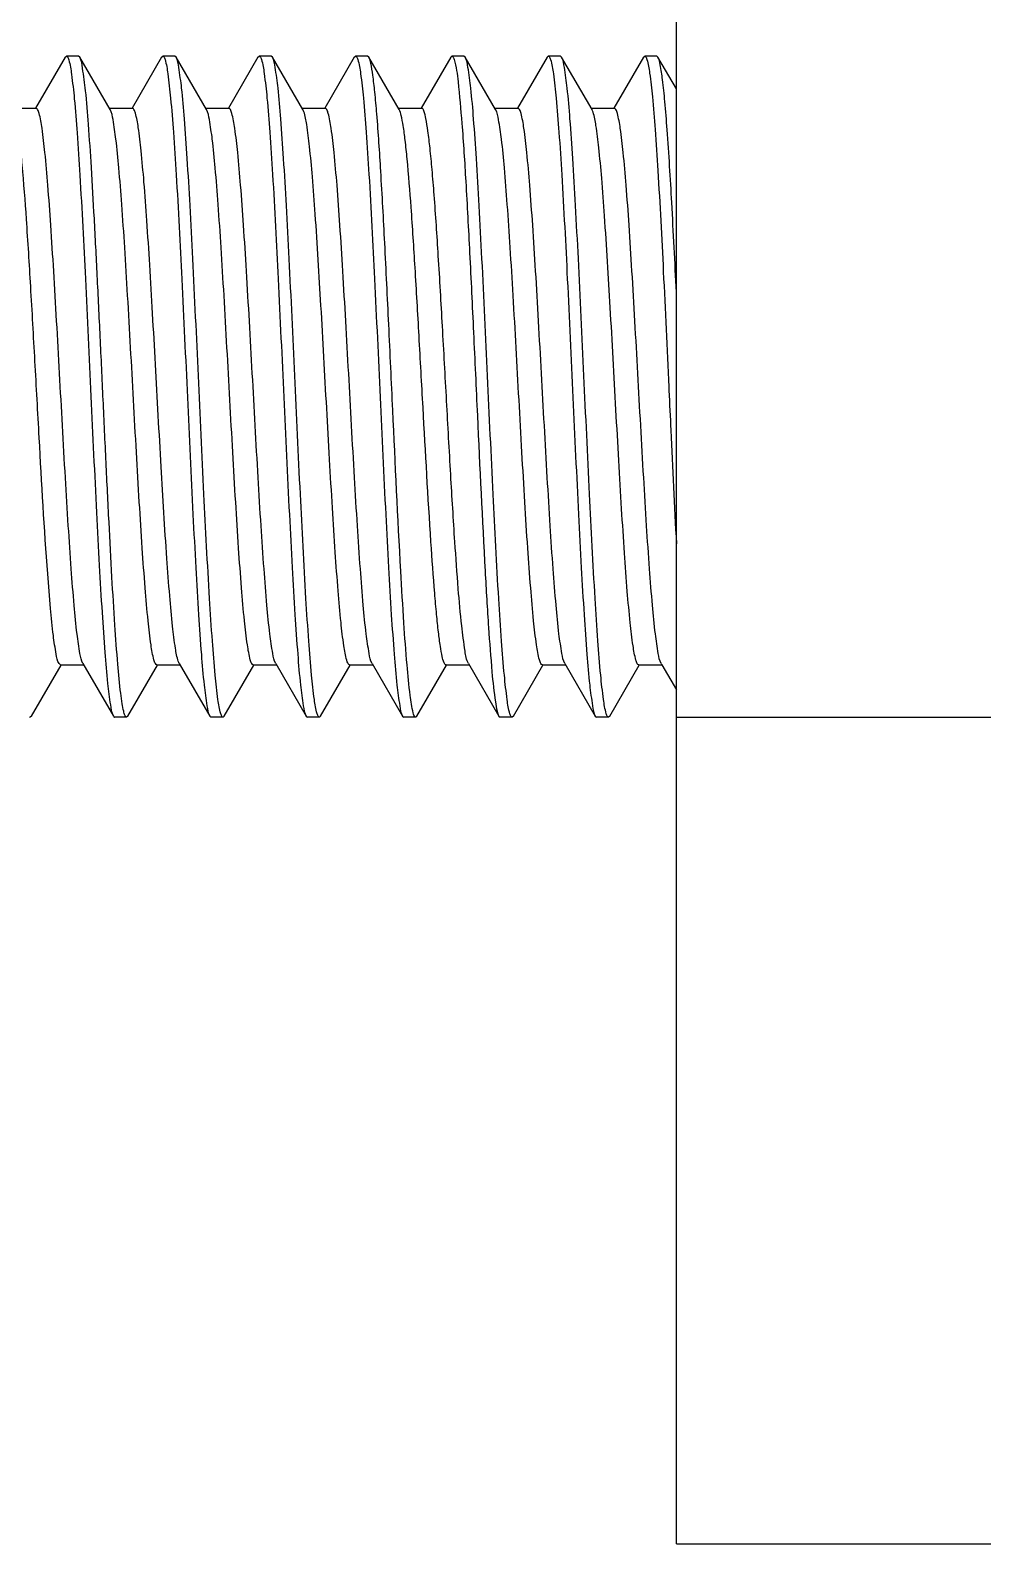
# Model space of a CAD drawing. Extents: x 1382187 to 1725648, y 860327 to 1571294.
# Drawn here: x 1527869.7 to 1528070.5, y 1246480.9 to 1246799.9 of the extents above; entities that cross this region are included whole.
import ezdxf

# ---------------------------------------------------------------- set-up
doc = ezdxf.new("R2010")
doc.units = 0
doc.header["$LTSCALE"] = 1000
doc.header["$MEASUREMENT"] = 0

msp = doc.modelspace()

# ---------------------------------------------------------------- linework, layer by layer
at = {"linetype": 'Continuous'}
for p, q in [((1528005.93, 1246480.85), (1528005.93, 1246936.54)), ((1527877.02, 1246794.26), (1527870.79, 1246783.52)), ((1527877.02, 1246794.26), (1527877.28, 1246794.48)), ((1527879.82, 1246794.48), (1527877.28, 1246794.48)), ((1527879.82, 1246794.48), (1527877.28, 1246794.48)), ((1527877.28, 1246794.48), (1527877.31, 1246794.48)), ((1527880.08, 1246794.26), (1527879.82, 1246794.48)), ((1527886.5, 1246783.18), (1527880.08, 1246794.26)), ((1527897.34, 1246794.26), (1527891.12, 1246783.52)), ((1527897.34, 1246794.26), (1527897.6, 1246794.48)), ((1527900.14, 1246794.48), (1527897.6, 1246794.48)), ((1527900.14, 1246794.48), (1527897.6, 1246794.48)), ((1527897.6, 1246794.48), (1527897.64, 1246794.48)), ((1527900.4, 1246794.26), (1527900.14, 1246794.48)), ((1527906.82, 1246783.18), (1527900.4, 1246794.26)), ((1527917.67, 1246794.26), (1527911.44, 1246783.52)), ((1527917.67, 1246794.26), (1527917.93, 1246794.48)), ((1527920.47, 1246794.48), (1527917.93, 1246794.48)), ((1527920.47, 1246794.48), (1527917.93, 1246794.48)), ((1527917.93, 1246794.48), (1527917.97, 1246794.48)), ((1527920.73, 1246794.26), (1527920.47, 1246794.48)), ((1527927.15, 1246783.18), (1527920.73, 1246794.26)), ((1527938, 1246794.26), (1527931.77, 1246783.52)), ((1527938, 1246794.26), (1527938.26, 1246794.48)), ((1527940.8, 1246794.48), (1527938.26, 1246794.48)), ((1527940.8, 1246794.48), (1527938.26, 1246794.48)), ((1527938.26, 1246794.48), (1527938.3, 1246794.48)), ((1527941.06, 1246794.26), (1527940.8, 1246794.48)), ((1527947.48, 1246783.18), (1527941.06, 1246794.26)), ((1527958.33, 1246794.26), (1527952.1, 1246783.52)), ((1527958.33, 1246794.26), (1527958.59, 1246794.48)), ((1527961.13, 1246794.48), (1527958.59, 1246794.48)), ((1527961.13, 1246794.48), (1527958.59, 1246794.48)), ((1527958.59, 1246794.48), (1527958.63, 1246794.48)), ((1527961.39, 1246794.26), (1527961.13, 1246794.48)), ((1527967.81, 1246783.18), (1527961.39, 1246794.26)), ((1527978.66, 1246794.26), (1527972.43, 1246783.52)), ((1527978.66, 1246794.26), (1527978.92, 1246794.48)), ((1527981.46, 1246794.48), (1527978.92, 1246794.48)), ((1527981.46, 1246794.48), (1527978.92, 1246794.48)), ((1527978.92, 1246794.48), (1527978.95, 1246794.48)), ((1527981.72, 1246794.26), (1527981.46, 1246794.48)), ((1527988.14, 1246783.18), (1527981.72, 1246794.26)), ((1527998.98, 1246794.26), (1527992.76, 1246783.52)), ((1527998.98, 1246794.26), (1527999.24, 1246794.48)), ((1528001.78, 1246794.48), (1527999.24, 1246794.48)), ((1528001.78, 1246794.48), (1527999.24, 1246794.48)), ((1527999.24, 1246794.48), (1527999.28, 1246794.48)), ((1528002.04, 1246794.26), (1528001.78, 1246794.48)), ((1528005.93, 1246787.56), (1528002.04, 1246794.26)), ((1527870.9, 1246783.45), (1527866.01, 1246783.45)), ((1527891.23, 1246783.45), (1527886.34, 1246783.45)), ((1527911.56, 1246783.45), (1527906.67, 1246783.45)), ((1527931.89, 1246783.45), (1527927, 1246783.45)), ((1527927.35, 1246782.74), (1527927.15, 1246783.18)), ((1527952.22, 1246783.45), (1527947.33, 1246783.45)), ((1527972.54, 1246783.45), (1527967.65, 1246783.45)), ((1527992.87, 1246783.45), (1527987.98, 1246783.45)), ((1528004.33, 1246724.71), (1528004.36, 1246723.98)), ((1527869.91, 1246655.32), (1527876.14, 1246666.06)), ((1527876.02, 1246666.13), (1527875.72, 1246666.39)), ((1527876.02, 1246666.13), (1527880.91, 1246666.13)), ((1527880.76, 1246666.39), (1527887.18, 1246655.32)), ((1527890.24, 1246655.32), (1527896.47, 1246666.06)), ((1527896.35, 1246666.13), (1527901.24, 1246666.13)), ((1527901.09, 1246666.39), (1527907.51, 1246655.32)), ((1527910.57, 1246655.32), (1527916.79, 1246666.06)), ((1527916.68, 1246666.13), (1527921.57, 1246666.13)), ((1527921.42, 1246666.39), (1527927.84, 1246655.32)), ((1527930.9, 1246655.32), (1527937.12, 1246666.06)), ((1527937.01, 1246666.13), (1527941.9, 1246666.13)), ((1527941.74, 1246666.39), (1527948.16, 1246655.32)), ((1527951.22, 1246655.32), (1527957.45, 1246666.06)), ((1527957.34, 1246666.13), (1527962.23, 1246666.13)), ((1527962.07, 1246666.39), (1527968.49, 1246655.32)), ((1527971.55, 1246655.32), (1527977.78, 1246666.06)), ((1527977.66, 1246666.13), (1527982.55, 1246666.13)), ((1527982.4, 1246666.39), (1527988.82, 1246655.32)), ((1527991.88, 1246655.32), (1527998.11, 1246666.06)), ((1527997.99, 1246666.13), (1528002.88, 1246666.13)), ((1528002.73, 1246666.39), (1528002.88, 1246666.13)), ((1528002.88, 1246666.13), (1528005.93, 1246660.87)), ((1527869.91, 1246655.32), (1527869.65, 1246655.09)), ((1527887.13, 1246655.4), (1527887.18, 1246655.32)), ((1527887.18, 1246655.32), (1527887.29, 1246655.17)), ((1527890.24, 1246655.32), (1527889.98, 1246655.09)), ((1527907.51, 1246655.32), (1527907.77, 1246655.09)), ((1527910.57, 1246655.32), (1527910.31, 1246655.09)), ((1527927.84, 1246655.32), (1527928.1, 1246655.09)), ((1527930.9, 1246655.32), (1527930.64, 1246655.09)), ((1527948.16, 1246655.32), (1527948.42, 1246655.09)), ((1527951.22, 1246655.32), (1527950.96, 1246655.09)), ((1527968.49, 1246655.32), (1527968.75, 1246655.09)), ((1527971.55, 1246655.32), (1527971.29, 1246655.09)), ((1527988.82, 1246655.32), (1527989.08, 1246655.09)), ((1527991.88, 1246655.32), (1527991.62, 1246655.09)), ((1527889.98, 1246655.09), (1527887.44, 1246655.09)), ((1527910.31, 1246655.09), (1527907.77, 1246655.09)), ((1527910.31, 1246655.09), (1527907.77, 1246655.09)), ((1527910.31, 1246655.09), (1527910.27, 1246655.1)), ((1527930.64, 1246655.09), (1527928.1, 1246655.09)), ((1527930.64, 1246655.09), (1527928.1, 1246655.09)), ((1527930.64, 1246655.09), (1527930.6, 1246655.1)), ((1527950.96, 1246655.09), (1527948.42, 1246655.09)), ((1527950.96, 1246655.09), (1527948.42, 1246655.09)), ((1527971.29, 1246655.09), (1527968.75, 1246655.09)), ((1527971.29, 1246655.09), (1527968.75, 1246655.09)), ((1527971.29, 1246655.09), (1527971.25, 1246655.1)), ((1527991.62, 1246655.09), (1527989.08, 1246655.09)), ((1527991.62, 1246655.09), (1527989.08, 1246655.09)), ((1527991.62, 1246655.09), (1527991.58, 1246655.1)), ((1528005.93, 1246655.09), (1528075.62, 1246655.09)), ((1528005.93, 1246480.85), (1528075.62, 1246480.85))]:
    msp.add_line(p, q, dxfattribs=at)
for points, knots in [([(1527877.31, 1246794.48), (1527877.36, 1246794.47), (1527877.62, 1246794.26), (1527877.69, 1246793.93), (1527877.77, 1246793.66)], [0, 0, 0, 0, 0.142412, 1, 1, 1, 1]), ([(1527877.77, 1246793.66), (1527878.07, 1246792.68), (1527878.47, 1246789.92), (1527879.04, 1246784.79), (1527879.59, 1246777.69), (1527880.4, 1246765.06), (1527881.35, 1246746.54), (1527882.45, 1246722.83), (1527883.38, 1246702.67), (1527884.18, 1246687.47), (1527884.74, 1246677.65), (1527885.32, 1246669.38), (1527885.84, 1246662.88), (1527886.44, 1246658.45), (1527886.78, 1246656.12), (1527887.13, 1246655.4)], [0, 0, 0, 0, 0.022323, 0.059966, 0.111809, 0.176196, 0.333935, 0.512859, 0.689876, 0.770433, 0.84213, 0.902644, 0.950025, 0.982776, 1, 1, 1, 1]), ([(1527889.98, 1246655.09), (1527889.83, 1246655.09), (1527889.54, 1246655.63), (1527889.31, 1246656.53), (1527889, 1246658.15), (1527888.56, 1246661.42), (1527888.04, 1246666.97), (1527887.45, 1246675.13), (1527886.84, 1246685.11), (1527886.24, 1246696.54), (1527885.63, 1246709), (1527885.03, 1246722.03), (1527884.42, 1246735.16), (1527883.81, 1246747.91), (1527883.2, 1246759.82), (1527882.61, 1246770.46), (1527881.99, 1246779.41), (1527881.46, 1246786.43), (1527880.8, 1246791.09), (1527880.48, 1246793.56), (1527880.08, 1246794.26)], [0, 0, 0, 0, 0.003179, 0.010349, 0.021865, 0.037693, 0.081777, 0.141086, 0.21349, 0.29637, 0.38671, 0.481216, 0.576446, 0.66894, 0.755331, 0.832471, 0.897559, 0.948248, 0.982744, 1, 1, 1, 1]), ([(1527897.64, 1246794.48), (1527897.68, 1246794.47), (1527897.93, 1246794.28), (1527898, 1246793.98), (1527898.08, 1246793.74)], [0, 0, 0, 0, 0.146004, 1, 1, 1, 1]), ([(1527898.08, 1246793.74), (1527898.38, 1246792.77), (1527898.78, 1246790.04), (1527899.35, 1246784.93), (1527899.9, 1246777.82), (1527900.73, 1246765.12), (1527901.68, 1246746.47), (1527902.79, 1246722.59), (1527903.73, 1246702.3), (1527904.53, 1246687.04), (1527905.1, 1246677.21), (1527905.68, 1246668.97), (1527906.2, 1246662.53), (1527906.81, 1246658.24), (1527907.13, 1246655.96), (1527907.51, 1246655.32)], [0, 0, 0, 0, 0.021904, 0.059356, 0.111234, 0.175859, 0.334521, 0.514585, 0.692487, 0.773246, 0.844913, 0.905138, 0.951952, 0.983857, 1, 1, 1, 1]), ([(1527909.84, 1246655.84), (1527909.53, 1246656.8), (1527909.13, 1246659.54), (1527908.56, 1246664.64), (1527908.01, 1246671.75), (1527907.18, 1246684.45), (1527906.23, 1246703.1), (1527905.12, 1246726.98), (1527904.18, 1246747.27), (1527903.38, 1246762.54), (1527902.82, 1246772.37), (1527902.23, 1246780.61), (1527901.72, 1246787.04), (1527901.1, 1246791.34), (1527900.78, 1246793.61), (1527900.4, 1246794.26)], [0, 0, 0, 0, 0.021888, 0.059328, 0.111196, 0.175814, 0.334474, 0.514547, 0.692462, 0.773228, 0.844902, 0.905131, 0.951948, 0.983856, 1, 1, 1, 1]), ([(1527917.97, 1246794.48), (1527918.01, 1246794.47), (1527918.25, 1246794.29), (1527918.33, 1246793.99), (1527918.4, 1246793.75)], [0, 0, 0, 0, 0.146788, 1, 1, 1, 1]), ([(1527918.4, 1246793.75), (1527918.71, 1246792.79), (1527919.11, 1246790.07), (1527919.68, 1246784.97), (1527920.23, 1246777.87), (1527921.05, 1246765.17), (1527922.01, 1246746.52), (1527923.11, 1246722.63), (1527924.06, 1246702.34), (1527924.85, 1246687.06), (1527925.42, 1246677.23), (1527926.01, 1246668.98), (1527926.52, 1246662.54), (1527927.14, 1246658.24), (1527927.46, 1246655.96), (1527927.84, 1246655.32)], [0, 0, 0, 0, 0.021788, 0.059148, 0.110955, 0.175533, 0.334174, 0.514296, 0.692285, 0.773094, 0.844811, 0.905077, 0.951921, 0.983848, 1, 1, 1, 1]), ([(1527930.16, 1246655.84), (1527929.86, 1246656.8), (1527929.46, 1246659.53), (1527928.89, 1246664.64), (1527928.34, 1246671.74), (1527927.51, 1246684.45), (1527926.56, 1246703.1), (1527925.45, 1246726.98), (1527924.51, 1246747.27), (1527923.71, 1246762.53), (1527923.14, 1246772.36), (1527922.56, 1246780.61), (1527922.04, 1246787.04), (1527921.43, 1246791.34), (1527921.11, 1246793.61), (1527920.73, 1246794.26)], [0, 0, 0, 0, 0.021877, 0.059311, 0.111175, 0.175792, 0.334445, 0.514524, 0.692444, 0.773209, 0.844887, 0.905122, 0.951945, 0.983855, 1, 1, 1, 1]), ([(1527938.3, 1246794.48), (1527938.34, 1246794.47), (1527938.58, 1246794.29), (1527938.65, 1246793.99), (1527938.73, 1246793.75)], [0, 0, 0, 0, 0.146706, 1, 1, 1, 1]), ([(1527938.73, 1246793.75), (1527939.04, 1246792.79), (1527939.44, 1246790.06), (1527940.01, 1246784.97), (1527940.56, 1246777.87), (1527941.38, 1246765.17), (1527942.33, 1246746.52), (1527943.44, 1246722.63), (1527944.38, 1246702.33), (1527945.18, 1246687.06), (1527945.75, 1246677.22), (1527946.34, 1246668.98), (1527946.85, 1246662.54), (1527947.47, 1246658.24), (1527947.79, 1246655.96), (1527948.16, 1246655.32)], [0, 0, 0, 0, 0.0218, 0.059172, 0.110989, 0.175574, 0.334211, 0.514328, 0.692305, 0.773106, 0.844818, 0.905082, 0.951925, 0.983849, 1, 1, 1, 1]), ([(1527947.8, 1246685.89), (1527947.17, 1246697.19), (1527946.36, 1246714.52), (1527945.29, 1246737.58), (1527944.48, 1246754.38), (1527943.67, 1246769.18), (1527942.98, 1246779.8), (1527942.37, 1246786.55), (1527941.98, 1246790.13), (1527941.57, 1246792.57), (1527941.29, 1246793.86), (1527941.06, 1246794.26)], [0, 0, 0, 0, 0.31261, 0.479025, 0.637331, 0.776893, 0.888349, 0.931124, 0.964281, 0.987309, 1, 1, 1, 1]), ([(1527958.63, 1246794.48), (1527958.67, 1246794.47), (1527958.91, 1246794.29), (1527958.98, 1246793.98), (1527959.06, 1246793.75)], [0, 0, 0, 0, 0.14666, 1, 1, 1, 1]), ([(1527959.06, 1246793.75), (1527959.54, 1246792.24), (1527960.02, 1246787.7), (1527960.84, 1246779.14), (1527961.57, 1246767.1), (1527962.37, 1246752.41), (1527963.15, 1246735.96), (1527964.19, 1246713.59), (1527964.97, 1246696.82), (1527965.59, 1246685.89)], [0, 0, 0, 0, 0.04411, 0.125541, 0.239358, 0.37843, 0.533993, 0.696234, 1, 1, 1, 1]), ([(1527970.82, 1246655.82), (1527970.52, 1246656.78), (1527970.12, 1246659.51), (1527969.55, 1246664.6), (1527969, 1246671.7), (1527968.17, 1246684.4), (1527967.22, 1246703.04), (1527966.11, 1246726.94), (1527965.17, 1246747.23), (1527964.37, 1246762.51), (1527963.8, 1246772.35), (1527963.22, 1246780.6), (1527962.7, 1246787.04), (1527962.08, 1246791.34), (1527961.76, 1246793.61), (1527961.39, 1246794.26)], [0, 0, 0, 0, 0.02177, 0.059115, 0.110912, 0.175482, 0.334119, 0.514249, 0.692251, 0.773068, 0.844793, 0.905066, 0.951916, 0.983846, 1, 1, 1, 1]), ([(1527978.95, 1246794.48), (1527979, 1246794.47), (1527979.24, 1246794.28), (1527979.31, 1246793.98), (1527979.39, 1246793.74)], [0, 0, 0, 0, 0.146034, 1, 1, 1, 1]), ([(1527979.39, 1246793.74), (1527979.7, 1246792.77), (1527980.1, 1246790.04), (1527980.67, 1246784.93), (1527981.22, 1246777.82), (1527982.04, 1246765.12), (1527982.99, 1246746.47), (1527984.1, 1246722.59), (1527985.04, 1246702.3), (1527985.84, 1246687.04), (1527986.41, 1246677.21), (1527986.99, 1246668.97), (1527987.51, 1246662.53), (1527988.12, 1246658.24), (1527988.45, 1246655.96), (1527988.82, 1246655.32)], [0, 0, 0, 0, 0.021899, 0.059349, 0.111223, 0.175847, 0.334508, 0.514576, 0.692482, 0.773242, 0.844912, 0.905137, 0.951951, 0.983857, 1, 1, 1, 1]), ([(1527991.15, 1246655.84), (1527990.84, 1246656.81), (1527990.44, 1246659.54), (1527989.87, 1246664.65), (1527989.32, 1246671.76), (1527988.5, 1246684.46), (1527987.54, 1246703.11), (1527986.44, 1246726.99), (1527985.49, 1246747.28), (1527984.7, 1246762.54), (1527984.13, 1246772.37), (1527983.54, 1246780.61), (1527983.03, 1246787.05), (1527982.41, 1246791.34), (1527982.09, 1246793.61), (1527981.72, 1246794.26)], [0, 0, 0, 0, 0.02191, 0.059368, 0.111249, 0.175876, 0.33454, 0.514602, 0.692499, 0.773255, 0.84492, 0.905142, 0.951954, 0.983858, 1, 1, 1, 1]), ([(1527999.28, 1246794.48), (1527999.32, 1246794.47), (1527999.56, 1246794.29), (1527999.64, 1246793.99), (1527999.71, 1246793.76)], [0, 0, 0, 0, 0.147008, 1, 1, 1, 1]), ([(1527999.71, 1246793.76), (1528000.01, 1246792.83), (1528000.4, 1246790.19), (1528000.96, 1246785.27), (1528001.5, 1246778.42), (1528002.31, 1246766.14), (1528003.24, 1246748.05), (1528003.95, 1246732.83), (1528004.33, 1246724.71)], [0, 0, 0, 0, 0.042374, 0.114709, 0.214932, 0.339935, 0.647912, 1, 1, 1, 1]), ([(1528005.93, 1246744.71), (1528005.62, 1246751), (1528005.05, 1246762.42), (1528004.25, 1246775.82), (1528003.55, 1246784.45), (1528003.11, 1246789.04), (1528002.63, 1246792.14), (1528002.33, 1246793.77), (1528002.04, 1246794.26)], [0, 0, 0, 0, 0.379459, 0.689334, 0.809279, 0.902185, 0.96608, 1, 1, 1, 1]), ([(1527875.72, 1246666.39), (1527875.37, 1246666.99), (1527875, 1246669.04), (1527874.4, 1246672.88), (1527873.86, 1246678.55), (1527872.74, 1246692.43), (1527871.77, 1246709.83), (1527870.65, 1246730.04), (1527869.8, 1246745.39), (1527868.94, 1246759.18), (1527868.2, 1246769.2), (1527867.56, 1246775.65), (1527867.14, 1246779.11), (1527866.71, 1246781.5), (1527866.4, 1246782.78), (1527866.17, 1246783.18)], [0, 0, 0, 0, 0.017852, 0.051664, 0.100534, 0.162875, 0.407985, 0.545976, 0.68048, 0.801297, 0.899285, 0.937334, 0.967097, 0.988058, 1, 1, 1, 1]), ([(1527880.76, 1246666.39), (1527880.39, 1246667.02), (1527880.02, 1246669.18), (1527879.4, 1246673.23), (1527878.85, 1246679.22), (1527878.25, 1246686.81), (1527877.65, 1246695.79), (1527876.82, 1246709.52), (1527876.04, 1246723.92), (1527875.23, 1246738.44), (1527874.63, 1246748.85), (1527874.02, 1246758.4), (1527873.43, 1246766.72), (1527872.83, 1246773.56), (1527872.28, 1246778.58), (1527871.74, 1246781.69), (1527871.34, 1246783.03), (1527871.04, 1246783.45), (1527870.9, 1246783.45)], [0, 0, 0, 0, 0.018628, 0.054185, 0.105638, 0.171201, 0.248536, 0.334866, 0.521871, 0.615806, 0.705504, 0.787737, 0.859546, 0.918359, 0.962097, 0.989304, 0.996544, 1, 1, 1, 1]), ([(1527896.35, 1246666.13), (1527896.22, 1246666.13), (1527895.92, 1246666.54), (1527895.52, 1246667.89), (1527894.98, 1246671), (1527894.42, 1246676.01), (1527893.83, 1246682.85), (1527893.23, 1246691.17), (1527892.63, 1246700.71), (1527892.03, 1246711.12), (1527891.22, 1246725.64), (1527890.44, 1246740.03), (1527889.61, 1246753.77), (1527889.01, 1246762.74), (1527888.41, 1246770.34), (1527887.85, 1246776.33), (1527887.23, 1246780.39), (1527886.86, 1246782.55), (1527886.5, 1246783.18)], [0, 0, 0, 0, 0.003455, 0.010692, 0.037889, 0.081612, 0.140406, 0.212191, 0.294399, 0.384075, 0.477989, 0.664972, 0.751304, 0.82865, 0.894235, 0.945722, 0.98132, 1, 1, 1, 1]), ([(1527900.88, 1246666.88), (1527900.57, 1246667.76), (1527900.16, 1246670.24), (1527899.58, 1246674.83), (1527899.01, 1246681.16), (1527898.17, 1246692.36), (1527897.2, 1246708.64), (1527896.26, 1246725.86), (1527895.47, 1246740.06), (1527894.88, 1246750.15), (1527894.29, 1246759.38), (1527893.7, 1246767.4), (1527893.12, 1246773.97), (1527892.58, 1246778.78), (1527892.05, 1246781.76), (1527891.65, 1246783.05), (1527891.36, 1246783.45), (1527891.23, 1246783.45)], [0, 0, 0, 0, 0.023905, 0.063882, 0.118695, 0.186499, 0.351414, 0.536115, 0.627999, 0.715327, 0.79509, 0.864539, 0.921297, 0.963445, 0.989649, 0.996636, 1, 1, 1, 1]), ([(1527916.68, 1246666.13), (1527916.54, 1246666.13), (1527916.25, 1246666.54), (1527915.85, 1246667.89), (1527915.31, 1246671), (1527914.75, 1246676.01), (1527914.15, 1246682.85), (1527913.56, 1246691.17), (1527912.96, 1246700.71), (1527912.35, 1246711.12), (1527911.55, 1246725.64), (1527910.76, 1246740.03), (1527909.94, 1246753.77), (1527909.34, 1246762.74), (1527908.73, 1246770.34), (1527908.18, 1246776.33), (1527907.56, 1246780.39), (1527907.19, 1246782.55), (1527906.82, 1246783.18)], [0, 0, 0, 0, 0.003456, 0.010693, 0.037891, 0.081614, 0.140408, 0.212193, 0.2944, 0.384075, 0.47799, 0.664974, 0.751306, 0.828653, 0.894237, 0.945723, 0.981321, 1, 1, 1, 1]), ([(1527921.42, 1246666.39), (1527921.05, 1246667.03), (1527920.68, 1246669.19), (1527920.06, 1246673.25), (1527919.51, 1246679.24), (1527918.9, 1246686.83), (1527918.3, 1246695.81), (1527917.48, 1246709.55), (1527916.69, 1246723.93), (1527915.89, 1246738.45), (1527915.28, 1246748.86), (1527914.68, 1246758.41), (1527914.09, 1246766.73), (1527913.49, 1246773.57), (1527912.93, 1246778.58), (1527912.39, 1246781.69), (1527911.99, 1246783.03), (1527911.7, 1246783.45), (1527911.56, 1246783.45)], [0, 0, 0, 0, 0.018679, 0.054277, 0.105763, 0.171347, 0.248694, 0.335027, 0.52201, 0.615925, 0.7056, 0.787807, 0.859592, 0.918386, 0.962109, 0.989307, 0.996544, 1, 1, 1, 1]), ([(1527941.74, 1246666.39), (1527941.38, 1246667.03), (1527941.01, 1246669.19), (1527940.39, 1246673.25), (1527939.83, 1246679.24), (1527939.23, 1246686.83), (1527938.63, 1246695.81), (1527937.8, 1246709.55), (1527937.02, 1246723.93), (1527936.21, 1246738.45), (1527935.61, 1246748.86), (1527935.01, 1246758.41), (1527934.41, 1246766.73), (1527933.82, 1246773.57), (1527933.26, 1246778.58), (1527932.72, 1246781.69), (1527932.32, 1246783.03), (1527932.02, 1246783.45), (1527931.89, 1246783.45)], [0, 0, 0, 0, 0.01868, 0.054279, 0.105765, 0.17135, 0.248696, 0.335029, 0.522011, 0.615925, 0.705601, 0.787809, 0.859595, 0.918388, 0.962111, 0.989308, 0.996545, 1, 1, 1, 1]), ([(1527954.17, 1246692.05), (1527953.54, 1246701.49), (1527952.74, 1246715.97), (1527951.68, 1246735.24), (1527950.87, 1246749.31), (1527950.07, 1246761.76), (1527949.38, 1246770.72), (1527948.78, 1246776.46), (1527948.39, 1246779.53), (1527947.99, 1246781.67), (1527947.69, 1246782.82), (1527947.48, 1246783.18)], [0, 0, 0, 0, 0.310342, 0.475677, 0.633257, 0.772654, 0.88467, 0.928035, 0.961992, 0.986043, 1, 1, 1, 1]), ([(1527959.21, 1246692.05), (1527958.9, 1246696.78), (1527958.3, 1246706.69), (1527957.46, 1246721.85), (1527956.62, 1246737.22), (1527955.78, 1246751.7), (1527955.05, 1246762.71), (1527954.44, 1246770.27), (1527954.01, 1246774.79), (1527953.6, 1246778.34), (1527953.17, 1246781.06), (1527952.83, 1246782.5), (1527952.45, 1246783.45), (1527952.22, 1246783.45)], [0, 0, 0, 0, 0.154792, 0.324211, 0.496022, 0.657766, 0.797744, 0.856333, 0.905865, 0.945463, 0.974462, 0.992476, 1, 1, 1, 1]), ([(1527977.66, 1246666.13), (1527977.53, 1246666.13), (1527977.23, 1246666.54), (1527976.83, 1246667.89), (1527976.29, 1246671), (1527975.74, 1246676.01), (1527975.14, 1246682.85), (1527974.54, 1246691.17), (1527973.94, 1246700.71), (1527973.34, 1246711.12), (1527972.53, 1246725.64), (1527971.75, 1246740.03), (1527970.92, 1246753.77), (1527970.32, 1246762.74), (1527969.72, 1246770.34), (1527969.17, 1246776.33), (1527968.54, 1246780.39), (1527968.18, 1246782.55), (1527967.81, 1246783.18)], [0, 0, 0, 0, 0.003456, 0.010693, 0.037891, 0.081614, 0.140408, 0.212193, 0.2944, 0.384075, 0.47799, 0.664973, 0.751306, 0.828653, 0.894237, 0.945723, 0.981321, 1, 1, 1, 1]), ([(1527982.4, 1246666.39), (1527982.03, 1246667.03), (1527981.66, 1246669.19), (1527981.04, 1246673.25), (1527980.49, 1246679.24), (1527979.88, 1246686.83), (1527979.29, 1246695.81), (1527978.46, 1246709.55), (1527977.68, 1246723.93), (1527976.87, 1246738.45), (1527976.27, 1246748.86), (1527975.66, 1246758.41), (1527975.07, 1246766.73), (1527974.47, 1246773.57), (1527973.92, 1246778.58), (1527973.38, 1246781.69), (1527972.98, 1246783.03), (1527972.68, 1246783.45), (1527972.54, 1246783.45)], [0, 0, 0, 0, 0.018679, 0.054277, 0.105763, 0.171347, 0.248694, 0.335026, 0.52201, 0.615925, 0.7056, 0.787807, 0.859592, 0.918386, 0.962109, 0.989307, 0.996544, 1, 1, 1, 1]), ([(1528002.73, 1246666.39), (1528002.36, 1246667.03), (1528001.99, 1246669.19), (1528001.37, 1246673.25), (1528000.82, 1246679.24), (1528000.21, 1246686.83), (1527999.62, 1246695.81), (1527998.79, 1246709.55), (1527998, 1246723.93), (1527997.2, 1246738.45), (1527996.59, 1246748.86), (1527995.99, 1246758.41), (1527995.4, 1246766.73), (1527994.8, 1246773.57), (1527994.25, 1246778.58), (1527993.7, 1246781.69), (1527993.3, 1246783.03), (1527993.01, 1246783.45), (1527992.87, 1246783.45)], [0, 0, 0, 0, 0.018679, 0.054278, 0.105765, 0.17135, 0.248696, 0.335028, 0.522011, 0.615925, 0.705601, 0.787809, 0.859594, 0.918388, 0.962111, 0.989308, 0.996544, 1, 1, 1, 1]), ([(1527937.01, 1246666.13), (1527936.88, 1246666.13), (1527936.58, 1246666.52), (1527936.19, 1246667.82), (1527935.66, 1246670.81), (1527935.12, 1246675.64), (1527934.53, 1246682.22), (1527933.95, 1246690.26), (1527933.36, 1246699.51), (1527932.77, 1246709.63), (1527931.97, 1246723.84), (1527931.03, 1246741.08), (1527930.06, 1246757.36), (1527929.22, 1246768.54), (1527928.65, 1246774.85), (1527928.07, 1246779.41), (1527927.66, 1246781.87), (1527927.35, 1246782.74)], [0, 0, 0, 0, 0.00337, 0.010373, 0.036639, 0.078887, 0.135774, 0.205372, 0.28529, 0.372768, 0.464782, 0.64963, 0.814469, 0.882133, 0.936734, 0.976432, 1, 1, 1, 1]), ([(1527997.99, 1246666.13), (1527997.86, 1246666.13), (1527997.57, 1246666.52), (1527997.18, 1246667.81), (1527996.65, 1246670.78), (1527996.11, 1246675.57), (1527995.52, 1246682.12), (1527994.94, 1246690.1), (1527994.36, 1246699.3), (1527993.77, 1246709.37), (1527992.98, 1246723.53), (1527992.04, 1246740.73), (1527991.07, 1246757), (1527990.23, 1246768.22), (1527989.66, 1246774.59), (1527989.09, 1246779.22), (1527988.67, 1246781.73), (1527988.37, 1246782.64)], [0, 0, 0, 0, 0.003356, 0.010319, 0.036431, 0.078432, 0.135001, 0.204233, 0.283766, 0.370875, 0.462568, 0.647052, 0.812078, 0.880087, 0.935211, 0.975599, 1, 1, 1, 1]), ([(1528004.36, 1246723.98), (1528004.49, 1246721.18), (1528004.99, 1246710.41), (1528005.51, 1246699.63), (1528005.93, 1246691.65)], [0, 0, 0, 0, 0.259922, 1, 1, 1, 1]), ([(1527957.34, 1246666.13), (1527957.14, 1246666.13), (1527956.78, 1246666.88), (1527956.48, 1246668.09), (1527956.08, 1246670.32), (1527955.71, 1246673.26), (1527955.32, 1246677), (1527954.77, 1246683.34), (1527954.41, 1246688.44), (1527954.17, 1246692.05)], [0, 0, 0, 0, 0.022487, 0.074555, 0.158145, 0.272549, 0.416177, 0.587029, 1, 1, 1, 1]), ([(1527962.07, 1246666.39), (1527961.61, 1246667.18), (1527961.23, 1246669.96), (1527960.49, 1246675.16), (1527959.86, 1246682.88), (1527959.43, 1246688.76), (1527959.21, 1246692.05)], [0, 0, 0, 0, 0.10579, 0.314513, 0.617347, 1, 1, 1, 1]), ([(1527950.44, 1246656), (1527950.09, 1246657.2), (1527949.65, 1246660.6), (1527949.01, 1246666.91), (1527948.4, 1246675.65), (1527948, 1246682.25), (1527947.8, 1246685.89)], [0, 0, 0, 0, 0.125282, 0.339928, 0.635519, 1, 1, 1, 1]), ([(1527965.59, 1246685.89), (1527965.81, 1246681.92), (1527966.22, 1246674.83), (1527966.92, 1246665.64), (1527967.49, 1246659.74), (1527968.05, 1246656.66), (1527968.3, 1246655.64), (1527968.49, 1246655.32)], [0, 0, 0, 0, 0.387702, 0.692616, 0.899746, 0.963455, 1, 1, 1, 1]), ([(1527869.65, 1246655.09), (1527869.63, 1246655.09), (1527869.57, 1246655.11), (1527869.52, 1246655.15), (1527869.5, 1246655.17)], [0, 0, 0, 0, 0.450523, 1, 1, 1, 1]), ([(1527887.29, 1246655.17), (1527887.31, 1246655.15), (1527887.35, 1246655.11), (1527887.41, 1246655.09), (1527887.44, 1246655.09)], [0, 0, 0, 0, 0.549477, 1, 1, 1, 1]), ([(1527910.27, 1246655.1), (1527910.23, 1246655.11), (1527909.99, 1246655.29), (1527909.91, 1246655.6), (1527909.84, 1246655.84)], [0, 0, 0, 0, 0.146111, 1, 1, 1, 1]), ([(1527930.6, 1246655.1), (1527930.56, 1246655.11), (1527930.31, 1246655.29), (1527930.24, 1246655.6), (1527930.16, 1246655.84)], [0, 0, 0, 0, 0.146175, 1, 1, 1, 1]), ([(1527950.96, 1246655.09), (1527950.92, 1246655.09), (1527950.58, 1246655.29), (1527950.53, 1246655.7), (1527950.44, 1246656)], [0, 0, 0, 0, 0.132072, 1, 1, 1, 1]), ([(1527971.25, 1246655.1), (1527971.21, 1246655.11), (1527970.97, 1246655.29), (1527970.9, 1246655.59), (1527970.82, 1246655.82)], [0, 0, 0, 0, 0.146912, 1, 1, 1, 1]), ([(1527991.58, 1246655.1), (1527991.54, 1246655.11), (1527991.3, 1246655.29), (1527991.22, 1246655.6), (1527991.15, 1246655.84)], [0, 0, 0, 0, 0.145963, 1, 1, 1, 1])]:
    msp.add_open_spline(points, degree=3, knots=knots, dxfattribs=at)
for points in [[(1527988.37, 1246782.64), (1527988.3, 1246782.83), (1527988.23, 1246783.01), (1527988.14, 1246783.18)], [(1527901.09, 1246666.39), (1527901, 1246666.55), (1527900.94, 1246666.71), (1527900.88, 1246666.88)]]:
    msp.add_open_spline(points, degree=3, dxfattribs=at)

doc.saveas('drawing.dxf')
